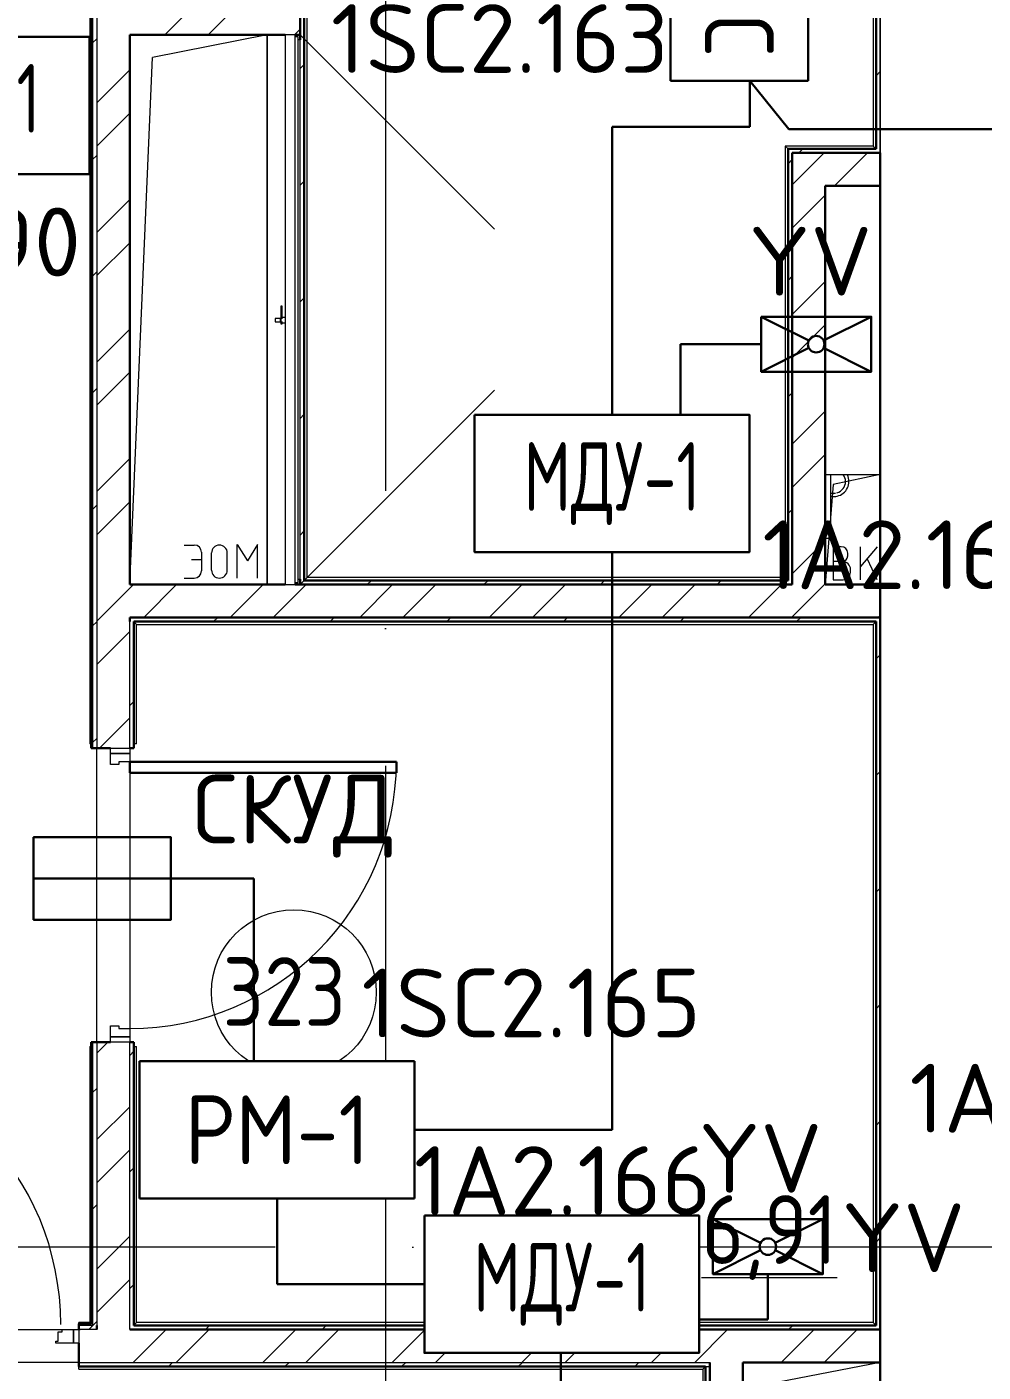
# Model space of a CAD drawing. Header units: millimetres. Extents: x -1073752 to 1436911, y -1379358 to 94781.
# Drawn here: x -1023758 to -1020279, y -1095843 to -1090949 of the extents above; entities that cross this region are included whole.
import ezdxf
from ezdxf.enums import TextEntityAlignment as Align

# ---------------------------------------------------------------- set-up
doc = ezdxf.new("R2010")
doc.units = ezdxf.units.MM
doc.set_wipeout_variables(frame=1)
doc.linetypes.add('ADSK_Линия сетки', pattern=[25, 20, -2.5, 0, -2.5])
for name, color, linetype, lineweight in [('RC-Дымоудаление', 1, 'Continuous', 30), ('RC-Линии_связи-Адресные', 5, 'Continuous', 50), ('RC-Прочее_оборудование', 1, 'Continuous', 30), ('АПС', 5, 'Continuous', 30), ('Двери', 252, 'Continuous', 9), ('лс', 5, 'Continuous', 30), ('Марки помещений', 7, 'Continuous', 20), ('Оборудование', 7, 'Continuous', 18), ('Ограждение', 252, 'Continuous', 9), ('Оси', 252, 'Continuous', 9), ('Перекрытие', 252, 'Continuous', 18), ('Сантехника', 252, 'Continuous', 9), ('Стены внутренние', 7, 'Continuous', 18), ('Стены наружные', 7, 'Continuous', 18), ('Стены штриховка', 7, 'Continuous', 9)]:
    doc.layers.add(name, color=color, linetype=linetype, lineweight=lineweight)
doc.layers.add('RC-Позиционные_обозначения', color=7, linetype='Continuous')
doc.layers.add('RC-Таблицы', color=7, linetype='Continuous')
doc.layers.add('Двери открывание', color=7, linetype='Continuous', lineweight=9, true_color=0xc0c0c0)
doc.layers.add('Линии', color=7, linetype='Continuous', lineweight=9, true_color=0x00a600)
doc.styles.add('GOST Common_2', font='', dxfattribs={"width": 0.9, "height": 250})
doc.styles.add('ICOCPEUR', font='isocpeur.ttf', dxfattribs={"height": 250})
doc.styles.add('ISOCPEUR', font='isocpeur.ttf', dxfattribs={"height": 250})
doc.styles.add('RubezhCAD', font='isocpeur.ttf')
doc.styles.get("Standard").update_dxf_attribs({"font": 'arial.ttf'})
doc.styles.get('GOST Common_2').set_extended_font_data('GOST type B')

# ---------------------------------------------------------------- blocks, each defined once
blk = doc.blocks.new('3 этаж')
at = {"color": 251, "lineweight": 18, "true_color": 0x636466}
for p, q in [((280795.8, 20646.6), (280995.8, 20646.6)), ((280825.4, 20609.9), (280795.8, 20246.6)), ((280995.8, 20646.6), (280825.4, 20609.9)), ((280854.6, 20384.2), (280824.6, 20384.2)), ((280824.6, 20384.2), (280824.6, 20264.2)), ((280878, 20350.8), (280878, 20360.8)), ((280984.6, 20384.2), (280924.6, 20312.7)), ((280924.6, 20264.2), (280924.6, 20384.2)), ((280858, 20330.8), (280824.6, 20330.8)), ((280984.6, 20264.2), (280948.7, 20341.3)), ((280824.6, 20264.2), (280861.3, 20264.2)), ((280888, 20290.8), (280888, 20300.8))]:
    blk.add_line(p, q, dxfattribs=at)
for centre, radius, start, end in [((280854.6, 20360.8), 23.3, 0, 90), ((280858, 20350.8), 20, 270, 0), ((280858, 20300.8), 30, 0, 90), ((280861.3, 20290.8), 26.7, 270, 0)]:
    blk.add_arc(centre, radius, start, end, dxfattribs=at)
at = {"layer": 'Двери', "color": 251, "true_color": 0x636466}
for p, q in [((278195.8, 19651.6), (278265.8, 19651.6)), ((278195.8, 19631.6), (278195.8, 19651.6)), ((278195.8, 19591.6), (278195.8, 19631.6)), ((278195.8, 19631.6), (278265.8, 19631.6)), ((278265.8, 19631.6), (278195.8, 19631.6)), ((278265.8, 19651.6), (278265.8, 19631.6)), ((278265.8, 19631.6), (278265.8, 19601.6)), ((278225.8, 19591.6), (278195.8, 19591.6)), ((278225.8, 19601.6), (278225.8, 19591.6)), ((278265.8, 19601.6), (278225.8, 19601.6)), ((278195.8, 18641.6), (278225.8, 18641.6)), ((278195.8, 18601.6), (278195.8, 18641.6)), ((278265.8, 18601.6), (278195.8, 18601.6)), ((278195.8, 18581.6), (278195.8, 18601.6)), ((278195.8, 18601.6), (278265.8, 18601.6)), ((278225.8, 18641.6), (278225.8, 18631.6)), ((278225.8, 18631.6), (278265.8, 18631.6)), ((278265.8, 18631.6), (278265.8, 18601.6)), ((278265.8, 18601.6), (278265.8, 18581.6)), ((278265.8, 18581.6), (278195.8, 18581.6)), ((278005.8, 17528.6), (278019.8, 17528.6)), ((278005.8, 17494.6), (278005.8, 17528.6)), ((278019.8, 17528.6), (278019.8, 17536.6)), ((278019.8, 17536.6), (278060.8, 17536.6)), ((278060.8, 17536.6), (278080.8, 17536.6)), ((278060.8, 17486.6), (278060.8, 17536.6)), ((278060.8, 17536.6), (278060.8, 17486.6)), ((278080.8, 17536.6), (278080.8, 17486.6)), ((277996.8, 17494.6), (278005.8, 17494.6)), ((277996.8, 17486.6), (277996.8, 17494.6)), ((278060.8, 17486.6), (277996.8, 17486.6)), ((278080.8, 17486.6), (278060.8, 17486.6))]:
    blk.add_line(p, q, dxfattribs=at)
at = {"layer": 'Двери', "color": 251, "lineweight": 30, "true_color": 0x636466}
for p, q in [((278265.8, 19601.6), (279235.8, 19601.6)), ((278265.8, 19561.6), (278265.8, 19601.6)), ((279235.8, 19601.6), (279235.8, 19561.6)), ((279235.8, 19561.6), (278265.8, 19561.6))]:
    blk.add_line(p, q, dxfattribs=at)
at = {"layer": 'Двери', "color": 251, "true_color": 0x636466}
blk.add_arc((278265.8, 19601.6), 970, 270, 0, dxfattribs=at)
at = {"layer": 'Двери открывание', "color": 251, "true_color": 0x636466}
blk.add_arc((277016.8, 17554.6), 998, 0, 88.9666, dxfattribs=at)
at = {"layer": 'Линии', "color": 251, "lineweight": 18, "ltscale": 200, "true_color": 0x636466}
for p, q in [((278765.8, 22246.6), (278348.9, 22164.1)), ((278765.8, 22246.6), (278765.8, 20246.6)), ((278265.8, 20246.6), (278348.9, 22164.1)), ((278464.2, 20390), (278500.7, 20390)), ((278526.8, 20364), (278526.8, 20296.1)), ((278563.3, 20298.7), (278563.3, 20361.3)), ((278620.7, 20298.7), (278620.7, 20361.3)), ((278657.2, 20392.6), (278693.7, 20332.6)), ((278657.2, 20270), (278657.2, 20392.6)), ((278730.2, 20392.6), (278693.7, 20332.6)), ((278730.2, 20270), (278730.2, 20392.6)), ((278490.2, 20337.9), (278526.8, 20337.9)), ((278464.2, 20270), (278500.7, 20270)), ((280995.8, 17416.6), (280588.9, 17337.2))]:
    blk.add_line(p, q, dxfattribs=at)
at = {"layer": 'Линии', "color": 251, "lineweight": 18, "true_color": 0x636466}
for centre, radius, start, end in [((278500.7, 20364), 26.1, 0, 90), ((278592, 20361.3), 28.7, 0, 180), ((278500.7, 20296.1), 26.1, 270, 0), ((278592, 20298.7), 28.7, 180, 0)]:
    blk.add_arc(centre, radius, start, end, dxfattribs=at)
at = {"layer": 'Марки помещений', "color": 251, "true_color": 0x636466}
blk.add_circle((278862.7, 18763.3), 300, dxfattribs=at)
at = {"layer": 'Оборудование', "color": 251, "true_color": 0x636466}
for p, q in [((278867.2, 22246.6), (278830.8, 22246.6)), ((278830.8, 22246.6), (278830.8, 20246.6)), ((278868.1, 20247.5), (278868.1, 22245.6)), ((278877.8, 22239.6), (278868.1, 22239.6)), ((278878.8, 20254.5), (278878.8, 22238.6)), ((278885.8, 22227.6), (278880.3, 22227.6)), ((278885.8, 22246.6), (279592.9, 21539.4)), ((278885.8, 20265.6), (278885.8, 22227.6)), ((278815.4, 21258.7), (278815.4, 21212.9)), ((278820.4, 21258.7), (278815.4, 21258.7)), ((278820.4, 21212.9), (278820.4, 21258.7)), ((278812.9, 21214.2), (278795.4, 21214.2)), ((278795.4, 21214.2), (278795.4, 21201.9)), ((278795.4, 21201.9), (278812.9, 21201.9)), ((278814.9, 21216.1), (278812.9, 21214.2)), ((278812.9, 21214.2), (278812.9, 21201.9)), ((278812.9, 21201.9), (278814.9, 21200)), ((278830.8, 21217.7), (278814.9, 21217.7)), ((278814.9, 21217.7), (278814.9, 21198.4)), ((278814.9, 21198.4), (278830.8, 21198.4)), ((278815.4, 21203.2), (278815.4, 21195)), ((278815.4, 21195), (278820.4, 21195)), ((278820.4, 21195), (278820.4, 21203.2)), ((278885.8, 20246.6), (279592.9, 20953.7)), ((278880.3, 20265.6), (278885.8, 20265.6)), ((278830.8, 20246.6), (278867.2, 20246.6)), ((278868.1, 20253.6), (278877.8, 20253.6))]:
    blk.add_line(p, q, dxfattribs=at)
for points, knots in [([(278868.1, 22245.6), (278868.1, 22245.7), (278868.1, 22245.8), (278868, 22246), (278867.9, 22246.1), (278867.8, 22246.3), (278867.6, 22246.4), (278867.4, 22246.5), (278867.2, 22246.6), (278867.2, 22246.6)], [0, 0, 0, 0, 0.166667, 0.25, 0.333333, 0.5, 0.666667, 0.833333, 1, 1, 1, 1]), ([(278878.8, 22238.6), (278878.8, 22238.7), (278878.8, 22238.8), (278878.7, 22239), (278878.7, 22239.1), (278878.6, 22239.2), (278878.5, 22239.3), (278878.3, 22239.4), (278878.1, 22239.5), (278877.9, 22239.6), (278877.8, 22239.6)], [0, 0, 0, 0, 0.166667, 0.25, 0.333333, 0.416667, 0.541667, 0.666667, 0.833333, 1, 1, 1, 1]), ([(278880.3, 22227.6), (278880.2, 22227.6), (278880, 22227.6), (278879.7, 22227.7), (278879.5, 22227.8), (278879.4, 22227.9), (278879.2, 22228), (278879.1, 22228.2), (278879, 22228.3), (278878.9, 22228.5), (278878.8, 22228.8), (278878.8, 22229), (278878.8, 22229.1)], [0, 0, 0, 0, 0.166667, 0.25, 0.333333, 0.416667, 0.5, 0.583333, 0.666667, 0.75, 0.833333, 1, 1, 1, 1]), ([(278878.8, 20264), (278878.8, 20264.2), (278878.8, 20264.4), (278878.9, 20264.6), (278879, 20264.8), (278879.1, 20265), (278879.2, 20265.1), (278879.4, 20265.2), (278879.5, 20265.4), (278879.7, 20265.4), (278880, 20265.5), (278880.2, 20265.6), (278880.3, 20265.6)], [-1, -1, -1, -1, -0.833333, -0.75, -0.666667, -0.583333, -0.5, -0.416667, -0.333333, -0.25, -0.166667, 0, 0, 0, 0]), ([(278867.2, 20246.6), (278867.2, 20246.6), (278867.4, 20246.6), (278867.6, 20246.7), (278867.8, 20246.8), (278867.9, 20247), (278868, 20247.1), (278868.1, 20247.3), (278868.1, 20247.4), (278868.1, 20247.5)], [-1, -1, -1, -1, -0.833333, -0.666667, -0.5, -0.333333, -0.25, -0.166667, 0, 0, 0, 0]), ([(278877.8, 20253.6), (278877.9, 20253.6), (278878.1, 20253.6), (278878.3, 20253.7), (278878.5, 20253.8), (278878.6, 20253.9), (278878.7, 20254), (278878.7, 20254.1), (278878.8, 20254.3), (278878.8, 20254.4), (278878.8, 20254.5)], [-1, -1, -1, -1, -0.833333, -0.666667, -0.541667, -0.416667, -0.333333, -0.25, -0.166667, 0, 0, 0, 0])]:
    blk.add_open_spline(points, degree=3, knots=knots, dxfattribs=at)
at = {"layer": 'Ограждение', "color": 251, "true_color": 0x636466}
for p, q in [((280970.8, 25891.6), (280970.8, 21841.6)), ((278120.8, 24671.9), (278120.8, 19666.6)), ((278910.8, 20271.6), (278910.8, 22391.6)), ((280970.8, 21841.6), (280650.8, 21841.6)), ((280650.8, 21841.6), (280660.8, 21831.6)), ((280650.8, 21841.6), (280650.8, 20271.6)), ((280970.8, 21841.6), (280980.8, 21831.6)), ((278910.8, 20271.6), (278900.8, 20261.6)), ((280650.8, 20271.6), (278910.8, 20271.6)), ((280650.8, 20271.6), (280660.8, 20261.6)), ((278290.8, 20101.6), (278280.8, 20111.6)), ((278290.8, 19666.6), (278290.8, 20101.6)), ((278290.8, 20101.6), (280970.8, 20101.6)), ((280970.8, 20101.6), (280980.8, 20111.6)), ((280970.8, 20101.6), (280970.8, 17561.6)), ((278125.8, 19666.6), (278120.8, 19666.6)), ((278290.8, 19666.6), (278280.8, 19666.6)), ((278120.8, 18566.6), (278125.8, 18566.6)), ((278120.8, 18566.6), (278120.8, 17561.6)), ((278280.8, 18566.6), (278290.8, 18566.6)), ((278290.8, 17561.6), (278290.8, 18566.6)), ((278080.8, 17556.6), (278080.8, 17561.6)), ((278120.8, 17561.6), (278080.8, 17561.6)), ((278120.8, 17561.6), (278125.8, 17556.6)), ((278290.8, 17561.6), (278280.8, 17551.6)), ((280970.8, 17561.6), (278290.8, 17561.6)), ((280970.8, 17561.6), (280980.8, 17551.6)), ((278080.8, 17391.6), (278080.8, 17401.6)), ((278080.8, 17391.6), (280350.8, 17391.6)), ((280350.8, 17391.6), (280360.8, 17401.6)), ((280350.8, 17391.6), (280350.8, 16671.6))]:
    blk.add_line(p, q, dxfattribs=at)
at = {"layer": 'Оси', "color": 251, "linetype": 'ADSK_Линия сетки', "ltscale": 200, "true_color": 0x636466}
for p, q in [((279195.8, 34587.2), (279195.8, -31389.6)), ((280995.8, 34587.2), (280995.8, -31389.6)), ((308795.8, 17836.6), (237073.5, 17836.6))]:
    blk.add_line(p, q, dxfattribs=at)
at = {"layer": 'Перекрытие', "color": 251, "true_color": 0x636466}
blk.add_line((280795.8, 20646.6), (280995.8, 20646.6), dxfattribs=at)
at = {"layer": 'Сантехника', "color": 251, "lineweight": 9, "true_color": 0x636466}
for p, q in [((280815.8, 20646.6), (280815.8, 20439.8)), ((280816.9, 20578.9), (280818, 20578.9)), ((280818, 20578.9), (280819.1, 20578.9)), ((280819.1, 20578.9), (280820.1, 20578.9)), ((280820.1, 20578.9), (280821, 20578.9)), ((280821, 20578.9), (280821.9, 20578.9)), ((280821.9, 20578.9), (280822.7, 20578.9)), ((280822.7, 20578.9), (280823.5, 20578.9)), ((280823.5, 20578.9), (280824.2, 20578.9)), ((280824.2, 20578.9), (280824.8, 20578.9)), ((280824.8, 20578.9), (280825.3, 20578.9)), ((280825.3, 20578.9), (280825.8, 20578.9)), ((280825.8, 20578.9), (280826.2, 20578.9)), ((280826.2, 20578.9), (280826.6, 20578.9)), ((280826.6, 20578.9), (280826.8, 20578.9)), ((280826.8, 20578.9), (280827, 20578.9)), ((280827, 20578.9), (280827.2, 20578.9)), ((280827.2, 20578.9), (280827.2, 20578.9)), ((280827.2, 20578.9), (280827.2, 20578.9)), ((280795.8, 20414.8), (280815.8, 20414.8)), ((280815.8, 20414.8), (280815.8, 20439.8))]:
    blk.add_line(p, q, dxfattribs=at)
for radius, start, end in [(55, 257.9742, 0), (42.7, 285, 0), (42.7, 0, 36.191), (55, 0, 25.7143), (42.7, 265.8024, 267.7583), (42.7, 270, 279.1301), (42.7, 270, 272.0828)]:
    blk.add_arc((280827.2, 20621.6), radius, start, end, dxfattribs=at)
at = {"layer": 'Стены внутренние', "color": 251, "lineweight": 30, "true_color": 0x636466}
for p, q in [((280995.8, 20246.6), (280995.8, 21696.6)), ((280995.8, 16816.6), (280995.8, 17836.6))]:
    blk.add_line(p, q, dxfattribs=at)
at = {"layer": 'Стены наружные', "color": 251, "lineweight": 30, "true_color": 0x636466}
for p, q in [((278125.8, 24671.9), (278125.8, 19651.6)), ((280980.8, 21831.6), (280980.8, 23186.6)), ((278885.8, 22227.6), (278885.8, 22366.6)), ((278900.8, 22381.6), (278900.8, 20261.6)), ((278265.8, 22246.6), (278265.8, 20246.6)), ((278830.8, 22246.6), (278265.8, 22246.6)), ((278885.8, 22246.6), (278867.4, 22246.6)), ((280660.8, 21831.6), (280980.8, 21831.6)), ((280660.8, 20261.6), (280660.8, 21831.6)), ((280675.8, 21816.6), (280995.8, 21816.6)), ((280675.8, 20246.6), (280675.8, 21816.6)), ((280995.8, 21696.6), (280995.8, 21816.6)), ((280995.8, 21696.6), (280795.8, 21696.6)), ((280795.8, 21696.6), (280795.8, 20246.6)), ((278885.8, 20265.6), (278885.8, 20246.6)), ((278900.8, 20261.6), (280660.8, 20261.6)), ((278265.8, 20246.6), (278830.8, 20246.6)), ((280675.8, 20246.6), (278867.4, 20246.6)), ((280795.8, 20246.6), (280995.8, 20246.6)), ((280995.8, 20246.6), (280995.8, 17836.6)), ((278265.8, 20126.6), (278265.8, 20111.6)), ((280995.8, 20126.6), (278265.8, 20126.6)), ((280980.8, 20111.6), (278280.8, 20111.6)), ((278280.8, 19651.6), (278280.8, 20111.6)), ((280980.8, 17551.6), (280980.8, 20111.6)), ((278125.8, 19651.6), (278195.8, 19651.6)), ((278280.8, 19651.6), (278265.8, 19651.6)), ((278125.8, 18581.6), (278195.8, 18581.6)), ((278125.8, 18581.6), (278125.8, 17556.6)), ((278280.8, 18581.6), (278265.8, 18581.6)), ((278280.8, 17551.6), (278280.8, 18581.6)), ((278080.8, 17556.6), (278080.8, 17536.6)), ((278125.8, 17556.6), (278080.8, 17556.6)), ((278130.8, 17551.6), (278125.8, 17551.6)), ((278145.8, 17536.6), (278145.8, 17551.6)), ((280995.8, 17536.6), (278265.8, 17536.6)), ((278280.8, 17551.6), (280980.8, 17551.6)), ((278080.8, 17401.6), (278080.8, 17486.6)), ((278080.8, 17401.6), (280360.8, 17401.6)), ((280360.8, 16681.6), (280360.8, 17401.6)), ((280375.8, 16696.6), (280375.8, 17416.6)), ((280995.8, 17416.6), (280495.8, 17416.6)), ((280495.8, 17416.6), (280495.8, 16816.6))]:
    blk.add_line(p, q, dxfattribs=at)
at = {"layer": 'Стены наружные', "color": 251, "true_color": 0x636466}
for p, q in [((280995.8, 21816.6), (280995.8, 23186.6)), ((278765.8, 20246.6), (278765.8, 22246.6)), ((278145.8, 18581.6), (278145.8, 19651.6)), ((278265.8, 19561.6), (278265.8, 18631.6)), ((277011.8, 17536.6), (278019.8, 17536.6)), ((278080.8, 17416.6), (276950.8, 17416.6))]:
    blk.add_line(p, q, dxfattribs=at)
at = {"layer": 'Стены наружные', "color": 251, "linetype": 'Continuous', "lineweight": 9, "true_color": 0x636466}
for p, q in [((278393.5, 22246.6), (278513.5, 22366.6)), ((278550.6, 22246.6), (278670.6, 22366.6)), ((278865, 22246.6), (278885.8, 22267.4)), ((278125.8, 22212.2), (278130.8, 22217.2)), ((278130.8, 22217.2), (278145.8, 22232.2)), ((278125.8, 22141.5), (278130.8, 22146.5)), ((278885.8, 22123.7), (278900.8, 22138.7)), ((278125.8, 22070.8), (278130.8, 22075.8)), ((278145.8, 21998.8), (278265.8, 22118.8)), ((280980.8, 22097.3), (280995.8, 22112.3)), ((278125.8, 22000.1), (278130.8, 22005.1)), ((278125.8, 21929.3), (278130.8, 21934.3)), ((278145.8, 21841.7), (278265.8, 21961.7)), ((278125.8, 21858.6), (278130.8, 21863.6)), ((280700, 21816.6), (280715, 21831.6)), ((278125.8, 21787.9), (278130.8, 21792.9)), ((278130.8, 21792.9), (278145.8, 21807.9)), ((280660.8, 21777.3), (280675.8, 21792.3)), ((280675.8, 21700.1), (280792.3, 21816.6)), ((280829.4, 21696.6), (280949.4, 21816.6)), ((278125.8, 21717.2), (278130.8, 21722.2)), ((278885.8, 21699.4), (278900.8, 21714.4)), ((278125.8, 21646.5), (278130.8, 21651.5)), ((278145.8, 21527.4), (278265.8, 21647.4)), ((280675.8, 21542.9), (280795.8, 21662.9)), ((278125.8, 21575.8), (278130.8, 21580.8)), ((278125.8, 21505.1), (278130.8, 21510.1)), ((278145.8, 21370.2), (278265.8, 21490.2)), ((278125.8, 21434.4), (278130.8, 21439.4)), ((278125.8, 21363.7), (278130.8, 21368.7)), ((278130.8, 21368.7), (278145.8, 21383.7)), ((280660.8, 21353.1), (280675.8, 21368.1)), ((280675.8, 21228.6), (280795.8, 21348.6)), ((278125.8, 21293), (278130.8, 21298)), ((278885.8, 21275.1), (278900.8, 21290.1)), ((278125.8, 21222.2), (278130.8, 21227.2)), ((280675.8, 21071.4), (280795.8, 21191.4)), ((278125.8, 21151.5), (278130.8, 21156.5)), ((278145.8, 21055.9), (278265.8, 21175.9)), ((278125.8, 21080.8), (278130.8, 21085.8)), ((278125.8, 21010.1), (278130.8, 21015.1)), ((278145.8, 20898.8), (278265.8, 21018.8)), ((278130.8, 20944.4), (278145.8, 20959.4)), ((278125.8, 20939.4), (278130.8, 20944.4)), ((280660.8, 20928.8), (280675.8, 20943.8)), ((278125.8, 20868.7), (278130.8, 20873.7)), ((278885.8, 20850.9), (278900.8, 20865.9)), ((280675.8, 20757.1), (280795.8, 20877.1)), ((278125.8, 20798), (278130.8, 20803)), ((278125.8, 20727.3), (278130.8, 20732.3)), ((278145.8, 20584.5), (278265.8, 20704.5)), ((280675.8, 20600), (280795.8, 20720)), ((278125.8, 20656.6), (278130.8, 20661.6)), ((278125.8, 20585.8), (278130.8, 20590.8)), ((278125.8, 20515.1), (278130.8, 20520.1)), ((278130.8, 20520.1), (278145.8, 20535.1)), ((278145.8, 20427.3), (278265.8, 20547.3)), ((280660.8, 20504.6), (280675.8, 20519.6)), ((278125.8, 20444.4), (278130.8, 20449.4)), ((278885.8, 20426.6), (278900.8, 20441.6)), ((278125.8, 20373.7), (278130.8, 20378.7)), ((280675.8, 20285.7), (280795.8, 20405.7)), ((278125.8, 20303), (278130.8, 20308)), ((279130, 20246.6), (279145, 20261.6)), ((279554.3, 20246.6), (279569.3, 20261.6)), ((279978.5, 20246.6), (279993.5, 20261.6)), ((280402.8, 20246.6), (280417.8, 20261.6)), ((278125.8, 20232.3), (278130.8, 20237.3)), ((278145.8, 20113), (278265.8, 20233)), ((278265.8, 20233), (278279.3, 20246.6)), ((278316.5, 20126.6), (278436.5, 20246.6)), ((278630.8, 20126.6), (278750.8, 20246.6)), ((278788, 20126.6), (278908, 20246.6)), ((279102.3, 20126.6), (279222.3, 20246.6)), ((279259.4, 20126.6), (279379.4, 20246.6)), ((279573.7, 20126.6), (279693.7, 20246.6)), ((279730.9, 20126.6), (279850.9, 20246.6)), ((280045.2, 20126.6), (280165.2, 20246.6)), ((280202.3, 20126.6), (280322.3, 20246.6)), ((280516.7, 20126.6), (280636.7, 20246.6)), ((280673.8, 20126.6), (280793.8, 20246.6)), ((280793.8, 20246.6), (280795.8, 20248.5)), ((278125.8, 20161.6), (278130.8, 20166.6)), ((278570.7, 20111.6), (278585.7, 20126.6)), ((278995, 20111.6), (279010, 20126.6)), ((279419.3, 20111.6), (279434.3, 20126.6)), ((279843.5, 20111.6), (279858.5, 20126.6)), ((280267.8, 20111.6), (280282.8, 20126.6)), ((280692, 20111.6), (280707, 20126.6)), ((280988.1, 20126.6), (280995.8, 20134.2)), ((278125.8, 20090.9), (278130.8, 20095.9)), ((278130.8, 20095.9), (278145.8, 20110.9)), ((278145.8, 19955.8), (278265.8, 20075.8)), ((278125.8, 20020.2), (278130.8, 20025.2)), ((280980.8, 19976), (280995.8, 19991)), ((278125.8, 19949.5), (278130.8, 19954.5)), ((278125.8, 19878.7), (278130.8, 19883.7)), ((278265.8, 19806.6), (278280.8, 19821.6)), ((278125.8, 19808), (278130.8, 19813)), ((278125.8, 19737.3), (278130.8, 19742.3)), ((278155.8, 19651.6), (278265.8, 19761.5)), ((278130.8, 19671.6), (278145.8, 19686.6)), ((278125.8, 19666.6), (278130.8, 19671.6)), ((280980.8, 19551.8), (280995.8, 19566.8)), ((280980.8, 19127.5), (280995.8, 19142.5)), ((280980.8, 18703.2), (280995.8, 18718.2)), ((278145.8, 18541.4), (278185.9, 18581.6)), ((278265.8, 18533.8), (278280.8, 18548.8)), ((278125.8, 18535.2), (278130.8, 18540.2)), ((278125.8, 18464.5), (278130.8, 18469.5)), ((278130.8, 18398.8), (278145.8, 18413.8)), ((278125.8, 18393.8), (278130.8, 18398.8)), ((278125.8, 18323.1), (278130.8, 18328.1)), ((278145.8, 18227.1), (278265.8, 18347.1)), ((278125.8, 18252.4), (278130.8, 18257.4)), ((280980.8, 18279), (280995.8, 18294)), ((278125.8, 18181.7), (278130.8, 18186.7)), ((278145.8, 18070), (278265.8, 18190)), ((278125.8, 18111), (278130.8, 18116)), ((278265.8, 18109.6), (278280.8, 18124.6)), ((278125.8, 18040.3), (278130.8, 18045.3)), ((278125.8, 17969.6), (278130.8, 17974.6)), ((278130.8, 17974.6), (278145.8, 17989.6)), ((278125.8, 17898.8), (278130.8, 17903.8)), ((278145.8, 17755.7), (278265.8, 17875.7)), ((280980.8, 17854.7), (280995.8, 17869.7)), ((278125.8, 17828.1), (278130.8, 17833.1)), ((278125.8, 17757.4), (278130.8, 17762.4)), ((278145.8, 17598.5), (278265.8, 17718.5)), ((278125.8, 17686.7), (278130.8, 17691.7)), ((278265.8, 17685.3), (278280.8, 17700.3)), ((278125.8, 17616), (278130.8, 17621)), ((278080.8, 17533.5), (278083.8, 17536.6)), ((278117, 17536.6), (278132, 17551.6)), ((278132, 17551.6), (278145.8, 17565.3)), ((278278.1, 17416.6), (278398.1, 17536.6)), ((278435.3, 17416.6), (278555.3, 17536.6)), ((278541.3, 17536.6), (278556.3, 17551.6)), ((278749.6, 17416.6), (278869.6, 17536.6)), ((278906.7, 17416.6), (279026.7, 17536.6)), ((278965.6, 17536.6), (278980.6, 17551.6)), ((279221, 17416.6), (279341, 17536.6)), ((279378.2, 17416.6), (279498.2, 17536.6)), ((279389.8, 17536.6), (279404.8, 17551.6)), ((279692.5, 17416.6), (279812.5, 17536.6)), ((279814.1, 17536.6), (279829.1, 17551.6)), ((279849.7, 17416.6), (279969.7, 17536.6)), ((280164, 17416.6), (280284, 17536.6)), ((280238.4, 17536.6), (280253.4, 17551.6)), ((280321.1, 17416.6), (280441.1, 17536.6)), ((280635.4, 17416.6), (280755.4, 17536.6)), ((280662.6, 17536.6), (280677.6, 17551.6)), ((280792.6, 17416.6), (280912.6, 17536.6)), ((278406.3, 17401.6), (278421.3, 17416.6)), ((278830.6, 17401.6), (278845.6, 17416.6)), ((279254.8, 17401.6), (279269.8, 17416.6)), ((279679.1, 17401.6), (279694.1, 17416.6)), ((280103.4, 17401.6), (280118.4, 17416.6))]:
    blk.add_line(p, q, dxfattribs=at)
at = {"layer": 'Стены штриховка', "color": 251, "true_color": 0x636466}
for p, q in [((278130.8, 24671.9), (278130.8, 19651.6)), ((278145.8, 24671.9), (278145.8, 19651.6)), ((278265.8, 19651.6), (278265.8, 20111.6)), ((278130.8, 18581.6), (278130.8, 17551.6)), ((278145.8, 18581.6), (278145.8, 17551.6)), ((278265.8, 17536.6), (278265.8, 18581.6)), ((278125.8, 17551.6), (278080.8, 17551.6)), ((278145.8, 17536.6), (278080.8, 17536.6)), ((278080.8, 17416.6), (280375.8, 17416.6)), ((280360.8, 17401.6), (280375.8, 17401.6))]:
    blk.add_line(p, q, dxfattribs=at)
at = {"layer": 'Марки помещений', "color": 251, "true_color": 0x636466, "style": 'GOST Common_2', "width": 0.9}
for s, p in [('%%U13,41', (279727.7, 20482.9)), ('323', (278603.9, 18641)), ('%%U6,91', (280345.4, 17775.2))]:
    blk.add_text(s, height=250, dxfattribs=at).set_placement(p)
blk = doc.blocks.new('A$C122646C6')
at = {"color": 1, "lineweight": 30}
for points in [[(0, 200), (400, 200), (400, 0), (0, 0), (0, 200)], [(0, 200), (173.2, 113.4)], [(400, 200), (226.8, 113.4)], [(173.2, 86.6), (0, 0)], [(226.8, 86.6), (400, 0)]]:
    blk.add_lwpolyline(points, dxfattribs=at)
blk.add_circle((200, 100), 30, dxfattribs=at)
blk = doc.blocks.new('РМ1')
at = {"layer": 'RC-Прочее_оборудование'}
blk.add_point((0, 0), dxfattribs=at)
blk.add_attdef('PSTN', text='', height=2.5, dxfattribs=at).set_placement((5.721, 2.541), align=Align.BOTTOM_CENTER)
blk.add_wipeout([(4.999, 2.501), (4.999, -2.501), (-4.999, -2.501), (-4.999, 2.501)]).dxf.layer = 'RC-Прочее_оборудование'
blk.add_wipeout([(-4.999, -2.501), (-4.999, 2.501), (4.999, 2.501), (4.999, -2.501)]).dxf.layer = 'RC-Прочее_оборудование'
for p, q in [((-4.999, 2.501), (4.999, 2.501)), ((-4.999, -2.501), (-4.999, 2.501)), ((-4.999, 2.501), (-4.999, 2.501)), ((4.999, 2.501), (4.999, -2.501)), ((4.999, -2.501), (-4.999, -2.501))]:
    blk.add_line(p, q, dxfattribs=at)
at = {"layer": 'RC-Прочее_оборудование', "ltscale": 100, "style": 'ISOCPEUR', "width": 0.9}
blk.add_text('РМ-1', height=2.5, dxfattribs=at).set_placement((0.001, -0.001), align=Align.MIDDLE)
blk = doc.blocks.new('РМ-1С')
at = {"layer": 'RC-Прочее_оборудование'}
blk.add_point((0, 0), dxfattribs=at)
blk.add_attdef('PSTN', text='', height=2.5, dxfattribs=at).set_placement((5.515, 2.595), align=Align.BOTTOM_CENTER)
blk.add_wipeout([(4.999, 2.501), (4.999, -2.501), (-4.999, -2.501), (-4.999, 2.501)]).dxf.layer = 'RC-Прочее_оборудование'
blk.add_wipeout([(-4.999, -2.501), (-4.999, 2.501), (4.999, 2.501), (4.999, -2.501)]).dxf.layer = 'RC-Прочее_оборудование'
for p, q in [((-4.999, 2.501), (4.999, 2.501)), ((-4.999, -2.501), (-4.999, 2.501)), ((4.999, 2.501), (4.999, -2.501)), ((4.999, -2.501), (-4.999, -2.501))]:
    blk.add_line(p, q, dxfattribs=at)
at = {"layer": 'RC-Прочее_оборудование', "ltscale": 100, "style": 'ISOCPEUR', "width": 0.9}
blk.add_text('РМ-1С', height=2.5, dxfattribs=at).set_placement((0.001, -0.001), align=Align.MIDDLE)
blk = doc.blocks.new('RC-UGO-MDU-01')
at = {"layer": 'RC-Дымоудаление'}
blk.add_point((0, 0), dxfattribs=at)
blk.add_attdef('PSTN', text='', height=2.5, dxfattribs=at).set_placement((5.821, 2.37), align=Align.BOTTOM_CENTER)
blk.add_wipeout([(4.998, 2.498), (4.998, -2.498), (-4.998, -2.498), (-4.998, 2.498)]).dxf.layer = 'RC-Дымоудаление'
blk.add_wipeout([(-4.998, -2.498), (-4.998, 2.498), (4.998, 2.498), (4.998, -2.498)]).dxf.layer = 'RC-Дымоудаление'
blk.add_lwpolyline([(-4.998, 2.498), (4.998, 2.498), (4.998, -2.498), (-4.998, -2.498), (-4.998, 2.498)], close=True, dxfattribs=at)
at = {"layer": 'RC-Дымоудаление', "ltscale": 100, "style": 'ISOCPEUR', "width": 0.7}
blk.add_text('МДУ-1', height=2.5, dxfattribs=at).set_placement((0, 0), align=Align.MIDDLE)

msp = doc.modelspace()

# ---------------------------------------------------------------- linework, layer by layer
at = {"layer": 'АПС', "color": 3, "lineweight": 30}
msp.add_lwpolyline([(-1023233.7, -1094197.1), (-1023733.7, -1094197.1), (-1023733.7, -1093897.1), (-1023233.7, -1093897.1), (-1023233.7, -1094197.1), (-1023233.7, -1094047.1), (-1023733.7, -1094047.1)], dxfattribs=at)
at = {"layer": 'лс'}
for p, q in [((-1021127.8, -1091312.4), (-1021127.8, -1091144.9)), ((-1021127.8, -1091144.9), (-1020986, -1091320.6)), ((-1021629.1, -1092360.3), (-1021629.1, -1091312.4)), ((-1021629.1, -1091312.4), (-1021127.8, -1091312.4)), ((-1020986, -1091320.6), (-1019648.1, -1091320.6)), ((-1021629.1, -1092859.9), (-1021629.1, -1094961.2)), ((-1022347.8, -1094961.2), (-1021629.1, -1094961.2)), ((-1022847.7, -1095211.3), (-1022847.7, -1095523.1)), ((-1022311.8, -1095523.1), (-1022847.7, -1095523.1)), ((-1021814.8, -1096053), (-1021814.8, -1095772.9))]:
    msp.add_line(p, q, dxfattribs=at)
at = {"layer": 'лс', "color": 11}
for p, q in [((-1021086.2, -1092103.4), (-1021380.2, -1092103.4)), ((-1021380.2, -1092103.4), (-1021380.2, -1092360.3)), ((-1021062, -1095486.2), (-1021062, -1095651.9)), ((-1021062, -1095651.9), (-1021312.2, -1095651.9))]:
    msp.add_line(p, q, dxfattribs=at)
at = {"layer": 'лс', "color": 96, "true_color": 0x008800}
for p, q in [((-1023233.7, -1094047.1), (-1022931.9, -1094047.1)), ((-1022931.9, -1094047.1), (-1022931.9, -1094711.1))]:
    msp.add_line(p, q, dxfattribs=at)

# ---------------------------------------------------------------- block references
for name, p in [('3 этаж', (-1301649.5, -1113224.3)), ('A$C122646C6', (-1021086.2, -1092203.4)), ('A$C122646C6', (-1021262, -1095486.2))]:
    msp.add_blockref(name, p)

# ---------------------------------------------------------------- texts
at = {"layer": 'RC-Линии_связи-Адресные', "color": 0, "linetype": 'Continuous', "lineweight": 40, "ltscale": 15, "insert": (-1022786.7, -1093669.5), "char_height": 250, "width": 2971.683, "attachment_point": 2, "style": 'ICOCPEUR'}
msp.add_mtext('СКУД', dxfattribs=at)
at = {"layer": 'RC-Таблицы', "linetype": 'Continuous', "lineweight": 40, "char_height": 250, "width": 2400, "attachment_point": 5, "style": 'RubezhCAD'}
for insert in [(-1020907.6, -1091801.5), (-1021089.5, -1095065), (-1020569.6, -1095354.1)]:
    msp.add_mtext('YV', dxfattribs=dict(at, insert=insert))

# ---------------------------------------------------------------- next in the draw order: block references
at = {"lineweight": 9}
ref = msp.add_blockref('РМ-1С', (-1021165.8, -1090645), dxfattribs=dict(at, xscale=100, yscale=100, zscale=100, rotation=270))
ref.add_attrib('PSTN', '1SC2.163', dxfattribs={"layer": 'RC-Прочее_оборудование', "color": 0, "height": 250, "style": 'ICOCPEUR'}).set_placement((-1022037.4, -1091191.5), align=Align.BOTTOM_CENTER)
at = {"layer": 'RC-Дымоудаление', "color": 4, "linetype": 'Continuous', "lineweight": 40, "ltscale": 15}
ref = msp.add_blockref('RC-UGO-MDU-01', (-1024029.8, -1091234.6), dxfattribs=dict(at, xscale=100, yscale=100, zscale=100))
ref.add_attrib('PSTN', '1А2.90', dxfattribs={"layer": 'RC-Позиционные_обозначения', "height": 250, "style": 'RubezhCAD'}).set_placement((-1024036, -1091931.5), align=Align.BOTTOM_CENTER)
ref = msp.add_blockref('RC-UGO-MDU-01', (-1021629.1, -1092610.1), dxfattribs=dict(at, xscale=100, yscale=100, zscale=100))
ref.add_attrib('PSTN', '1А2.164', dxfattribs={"layer": 'RC-Позиционные_обозначения', "height": 250, "style": 'RubezhCAD'}).set_placement((-1020538.1, -1093069.5), align=Align.BOTTOM_CENTER)
ref = msp.add_blockref('RC-UGO-MDU-01', (-1018906.7, -1094884.1), dxfattribs=dict(at, xscale=100, yscale=100, zscale=100))
ref.add_attrib('PSTN', '1А2.161', dxfattribs={"layer": 'RC-Позиционные_обозначения', "height": 250, "style": 'RubezhCAD'}).set_placement((-1020033.7, -1095046.3), align=Align.BOTTOM_CENTER)
ref = msp.add_blockref('RC-UGO-MDU-01', (-1021812, -1095523.1), dxfattribs=dict(at, xscale=100, yscale=100, zscale=100))
ref.add_attrib('PSTN', '1А2.166', dxfattribs={"layer": 'RC-Позиционные_обозначения', "height": 250, "style": 'RubezhCAD'}).set_placement((-1021809, -1095346.2), align=Align.BOTTOM_CENTER)

# ---------------------------------------------------------------- next in the draw order: block references
ref = msp.add_blockref('РМ1', (-1022847.7, -1094961.2), dxfattribs=dict(xscale=100, yscale=100, zscale=100))
ref.add_attrib('PSTN', '1SC2.165', dxfattribs={"layer": 'RC-Прочее_оборудование', "color": 0, "height": 250, "style": 'RubezhCAD'}).set_placement((-1021923.1, -1094375.1), align=Align.TOP_CENTER)

doc.saveas('drawing.dxf')
